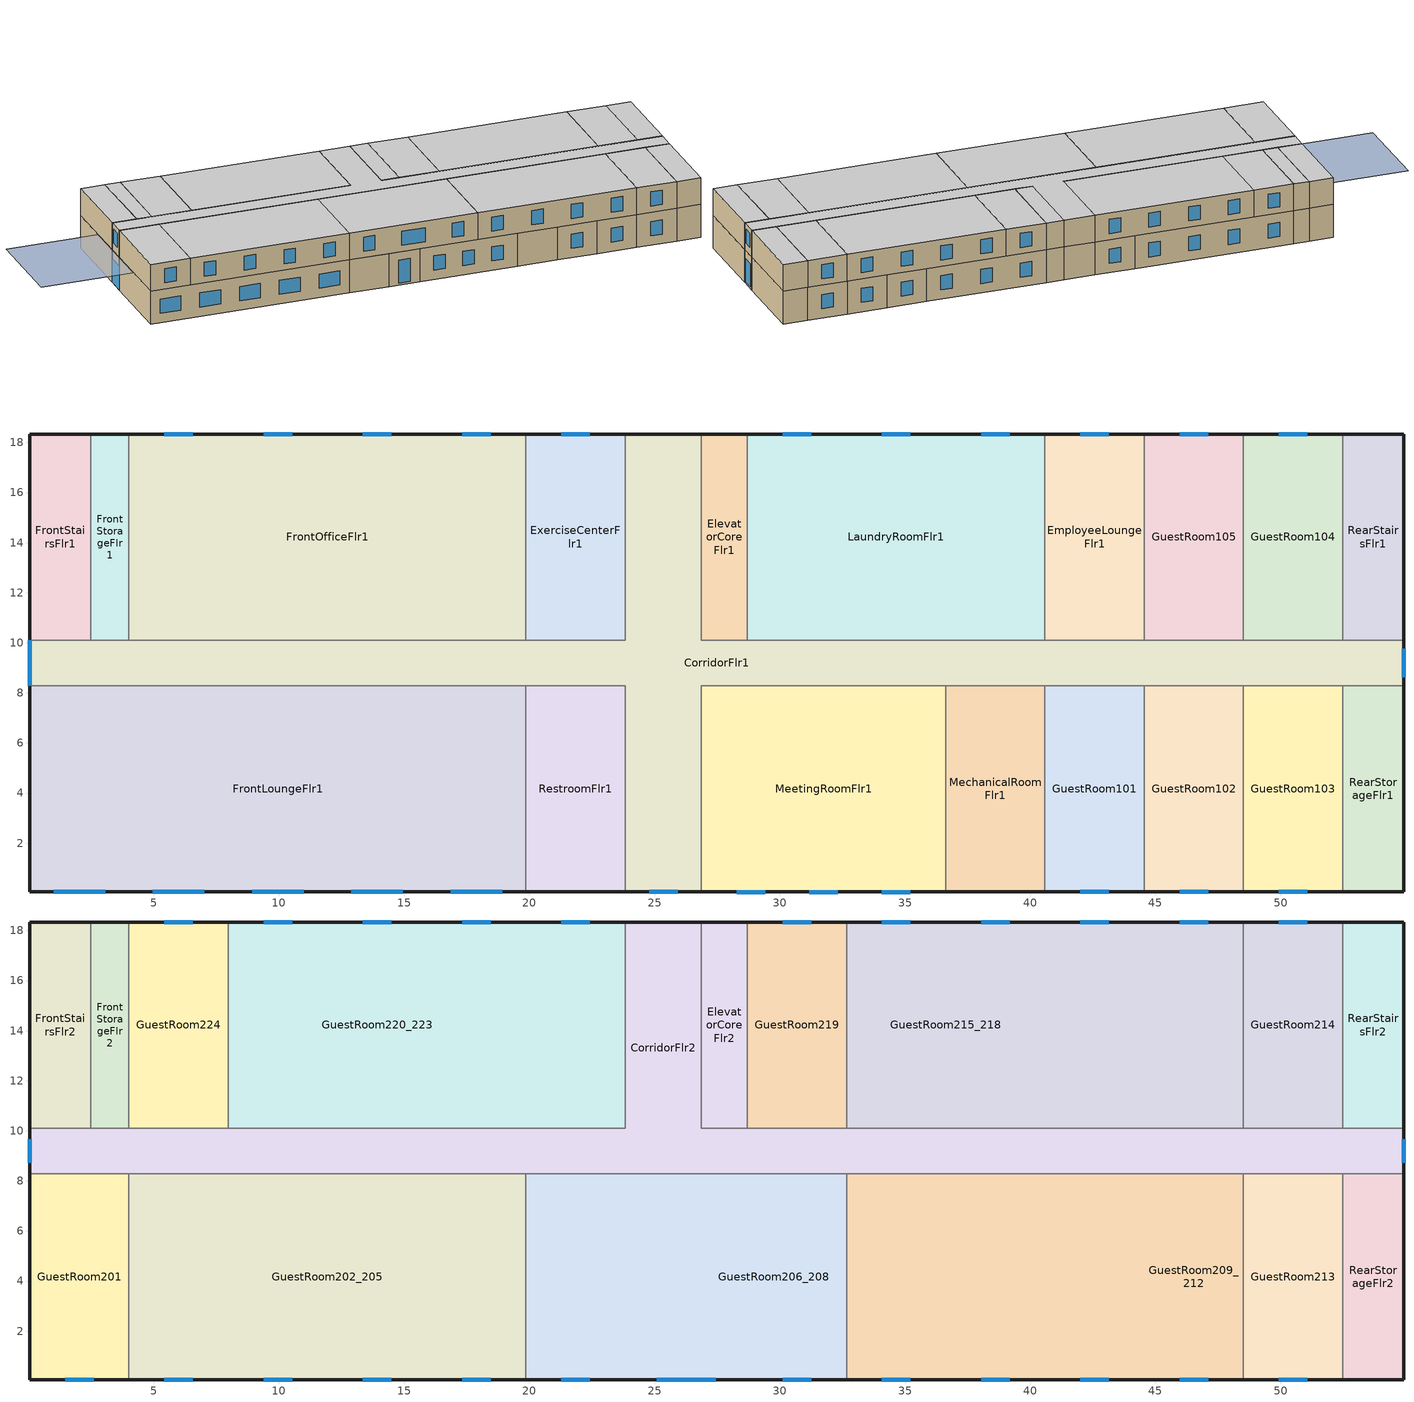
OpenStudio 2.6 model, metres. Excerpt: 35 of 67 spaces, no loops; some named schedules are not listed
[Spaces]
GuestRoom103
 floor ground: 52.47,8.28 52.47,0.05 48.51,0.05 48.51,8.28 z0
 wall outside: 48.51,0.05 52.47,0.05 z0:3.35
 wall to CorridorFlr1: 52.47,8.28 48.51,8.28 z0:3.35
 wall to RearStorageFlr1: 52.47,0.05 52.47,8.28 z0:3.35
 wall to GuestRoom102: 48.51,8.28 48.51,0.05 z0:3.35
 window: 49.92,0.05 51.06,0.05 z0.95:2.4
FrontStorageFlr1
 floor ground: 4.01,18.34 4.01,10.11 2.49,10.11 2.49,18.34 z0
 wall outside: 4.01,18.34 2.49,18.34 z0:3.35
 wall to FrontOfficeFlr1: 4.01,10.11 4.01,18.34 z0:3.35
 wall to CorridorFlr1: 2.49,10.11 4.01,10.11 z0:3.35
 wall to FrontStairsFlr1: 2.49,18.34 2.49,10.11 z0:3.35
CorridorFlr1
 floor ground: 26.87,18.34 26.87,10.11 54.91,10.11 54.91,8.28 26.87,8.28 26.87,0.05 23.82,0.05 23.82,8.28 0.05,8.28 0.05,10.11 23.82,10.11 23.82,18.34 z0
 wall outside: 0.05,10.11 0.05,8.28 / 23.82,0.05 26.87,0.05 / 54.91,8.28 54.91,10.11 / 26.87,18.34 23.82,18.34 z0:3.35
 wall to RearStairsFlr1: 54.91,10.11 52.47,10.11 z0:3.35
 wall to FrontLoungeFlr1: 0.05,8.28 19.86,8.28 z0:3.35
 wall to GuestRoom104: 52.47,10.11 48.51,10.11 z0:3.35
 wall to LaundryRoomFlr1: 40.59,10.11 28.7,10.11 z0:3.35
 wall to MeetingRoomFlr1: 26.87,0.05 26.87,8.28 36.62,8.28 z0:3.35
 wall to ElevatorCoreFlr1: 28.7,10.11 26.87,10.11 26.87,18.34 z0:3.35
 wall to RestroomFlr1: 19.86,8.28 23.82,8.28 23.82,0.05 z0:3.35
 wall to GuestRoom102: 44.55,8.28 48.51,8.28 z0:3.35
 wall to FrontStairsFlr1: 2.49,10.11 0.05,10.11 z0:3.35
 wall to RearStorageFlr1: 52.47,8.28 54.91,8.28 z0:3.35
 wall to MechanicalRoomFlr1: 36.62,8.28 40.59,8.28 z0:3.35
 wall to ExerciseCenterFlr1: 23.82,18.34 23.82,10.11 19.86,10.11 z0:3.35
 wall to EmployeeLoungeFlr1: 44.55,10.11 40.59,10.11 z0:3.35
 wall to GuestRoom101: 40.59,8.28 44.55,8.28 z0:3.35
 wall to GuestRoom105: 48.51,10.11 44.55,10.11 z0:3.35
 wall to FrontOfficeFlr1: 19.86,10.11 4.01,10.11 z0:3.35
 window: 0.05,10.11 0.05,8.28 z0:2.44; 24.78,0.05 25.92,0.05 / 54.91,8.62 54.91,9.76 z0.19:2.55
MechanicalRoomFlr1
 floor ground: 40.59,8.28 40.59,0.05 36.62,0.05 36.62,8.28 z0
 wall outside: 36.62,0.05 40.59,0.05 z0:3.35
 wall to GuestRoom101: 40.59,0.05 40.59,8.28 z0:3.35
 wall to MeetingRoomFlr1: 36.62,8.28 36.62,0.05 z0:3.35
FrontLoungeFlr1
 floor ground: 19.86,8.28 19.86,0.05 0.05,0.05 0.05,8.28 z0
 wall outside: 0.05,8.28 0.05,0.05 19.86,0.05 z0:3.35
 wall to RestroomFlr1: 19.86,0.05 19.86,8.28 z0:3.35
 window: 16.85,0.05 18.91,0.05 / 12.89,0.05 14.94,0.05 / 8.93,0.05 10.98,0.05 / 1,0.05 3.06,0.05 / 4.97,0.05 7.02,0.05 z0.95:2.4
GuestRoom102
 floor ground: 48.51,8.28 48.51,0.05 44.55,0.05 44.55,8.28 z0
 wall outside: 44.55,0.05 48.51,0.05 z0:3.35
 wall to GuestRoom101: 44.55,8.28 44.55,0.05 z0:3.35
 window: 45.96,0.05 47.1,0.05 z0.95:2.4
GuestRoom104
 floor ground: 52.47,18.34 52.47,10.11 48.51,10.11 48.51,18.34 z0
 wall outside: 52.47,18.34 48.51,18.34 z0:3.35
 wall to GuestRoom105: 48.51,18.34 48.51,10.11 z0:3.35
 wall to RearStairsFlr1: 52.47,10.11 52.47,18.34 z0:3.35
 window: 51.06,18.34 49.92,18.34 z0.95:2.4
ExerciseCenterFlr1
 floor ground: 23.82,18.34 23.82,10.11 19.86,10.11 19.86,18.34 z0
 wall outside: 23.82,18.34 19.86,18.34 z0:3.35
 wall to FrontOfficeFlr1: 19.86,18.34 19.86,10.11 z0:3.35
 window: 22.41,18.34 21.27,18.34 z0.95:2.4
FrontStairsFlr1
 floor ground: 2.49,18.34 2.49,10.11 0.05,10.11 0.05,18.34 z0
 wall outside: 2.49,18.34 0.05,18.34 0.05,10.11 z0:3.35
RestroomFlr1
 floor ground: 23.82,8.28 23.82,0.05 19.86,0.05 19.86,8.28 z0
 wall outside: 19.86,0.05 23.82,0.05 z0:3.35
MeetingRoomFlr1
 floor ground: 36.62,8.28 36.62,0.05 26.87,0.05 26.87,8.28 z0
 wall outside: 26.87,0.05 36.62,0.05 z0:3.35
 window: 34.07,0.05 35.21,0.05 / 28.28,0.05 29.42,0.05 / 31.18,0.05 32.32,0.05 z0.95:2.4
LaundryRoomFlr1
 floor ground: 40.59,18.34 40.59,10.11 28.7,10.11 28.7,18.34 z0
 wall outside: 40.59,18.34 28.7,18.34 z0:3.35
 wall to EmployeeLoungeFlr1: 40.59,10.11 40.59,18.34 z0:3.35
 wall to ElevatorCoreFlr1: 28.7,18.34 28.7,10.11 z0:3.35
 window: 39.18,18.34 38.04,18.34 / 31.25,18.34 30.11,18.34 / 35.21,18.34 34.07,18.34 z0.95:2.4
FrontOfficeFlr1
 floor ground: 19.86,18.34 19.86,10.11 4.01,10.11 4.01,18.34 z0
 wall outside: 19.86,18.34 4.01,18.34 z0:3.35
 window: 14.49,18.34 13.35,18.34 / 10.52,18.34 9.39,18.34 / 18.45,18.34 17.31,18.34 / 6.56,18.34 5.42,18.34 z0.95:2.4
ElevatorCoreFlr1
 floor ground: 28.7,18.34 28.7,10.11 26.87,10.11 26.87,18.34 z0
 wall outside: 28.7,18.34 26.87,18.34 z0:3.35
RearStairsFlr1
 floor ground: 54.91,18.34 54.91,10.11 52.47,10.11 52.47,18.34 z0
 wall outside: 54.91,10.11 54.91,18.34 52.47,18.34 z0:3.35
EmployeeLoungeFlr1
 floor ground: 44.55,18.34 44.55,10.11 40.59,10.11 40.59,18.34 z0
 wall outside: 44.55,18.34 40.59,18.34 z0:3.35
 wall to GuestRoom105: 44.55,10.11 44.55,18.34 z0:3.35
 window: 43.14,18.34 42,18.34 z0.95:2.4
RearStorageFlr1
 floor ground: 54.91,8.28 54.91,0.05 52.47,0.05 52.47,8.28 z0
 wall outside: 52.47,0.05 54.91,0.05 54.91,8.28 z0:3.35
GuestRoom101
 floor ground: 44.55,8.28 44.55,0.05 40.59,0.05 40.59,8.28 z0
 wall outside: 40.59,0.05 44.55,0.05 z0:3.35
 window: 42,0.05 43.14,0.05 z0.95:2.4
GuestRoom105
 floor ground: 48.51,18.34 48.51,10.11 44.55,10.11 44.55,18.34 z0
 wall outside: 48.51,18.34 44.55,18.34 z0:3.35
 window: 47.1,18.34 45.96,18.34 z0.95:2.4
CorridorFlr2
 floor to CorridorFlr1: 26.87,18.34 26.87,10.11 54.91,10.11 54.91,8.28 0.05,8.28 0.05,10.11 23.82,10.11 23.82,18.34 z3.35
 wall outside: 0.05,10.11 0.05,8.28 / 54.91,8.28 54.91,10.11 / 26.87,18.34 23.82,18.34 z3.35:6.1
 wall to GuestRoom201: 0.05,8.28 4.01,8.28 z3.35:6.1
 wall to GuestRoom213: 48.51,8.28 52.47,8.28 z3.35:6.1
 wall to GuestRoom219: 32.66,10.11 28.7,10.11 z3.35:6.1
 wall to GuestRoom209_212: 32.66,8.28 48.51,8.28 z3.35:6.1
 wall to FrontStorageFlr2: 4.01,10.11 2.49,10.11 z3.35:6.1
 wall to RearStairsFlr2: 54.91,10.11 52.47,10.11 z3.35:6.1
 wall to ElevatorCoreFlr2: 28.7,10.11 26.87,10.11 26.87,18.34 z3.35:6.1
 wall to GuestRoom215_218: 48.51,10.11 32.66,10.11 z3.35:6.1
 wall to RearStorageFlr2: 52.47,8.28 54.91,8.28 z3.35:6.1
 wall to FrontStairsFlr2: 2.49,10.11 0.05,10.11 z3.35:6.1
 wall to GuestRoom206_208: 19.86,8.28 32.66,8.28 z3.35:6.1
 wall to GuestRoom220_223: 23.82,18.34 23.82,10.11 7.97,10.11 z3.35:6.1
 wall to GuestRoom202_205: 4.01,8.28 19.86,8.28 z3.35:6.1
 wall to GuestRoom224: 7.97,10.11 4.01,10.11 z3.35:6.1
 wall to GuestRoom214: 52.47,10.11 48.51,10.11 z3.35:6.1
 window: 0.05,9.66 0.05,8.73 / 54.91,8.73 54.91,9.66 z4.19:5.61
 ceiling to CorridorFlr3: 54.91,8.28 54.91,10.11 26.87,10.11 26.87,18.34 23.82,18.34 23.82,10.11 0.05,10.11 0.05,8.28 z6.1
GuestRoom201
 floor to FrontLoungeFlr1: 4.01,8.28 4.01,0.05 0.05,0.05 0.05,8.28 z3.35
 wall outside: 0.05,8.28 0.05,0.05 4.01,0.05 z3.35:6.1
 wall to GuestRoom202_205: 4.01,0.05 4.01,8.28 z3.35:6.1
 window: 1.46,0.05 2.6,0.05 z4:5.45
 ceiling to GuestRoom301: 4.01,0.05 4.01,8.28 0.05,8.28 0.05,0.05 z6.1
GuestRoom220_223
 floor to FrontOfficeFlr1: 19.86,18.34 19.86,10.11 7.97,10.11 7.97,18.34 z3.35
 floor to ExerciseCenterFlr1: 23.82,18.34 23.82,10.11 19.86,10.11 19.86,18.34 z3.35
 wall outside: 23.82,18.34 7.97,18.34 z3.35:6.1
 wall to GuestRoom224: 7.97,18.34 7.97,10.11 z3.35:6.1
 window: 22.41,18.34 21.27,18.34 / 18.45,18.34 17.31,18.34 / 14.49,18.34 13.35,18.34 / 10.52,18.34 9.39,18.34 z4:5.45
 ceiling to GuestRoom320_323: 23.82,10.11 23.82,18.34 7.97,18.34 7.97,10.11 z6.1
GuestRoom202_205
 floor to FrontLoungeFlr1: 19.86,8.28 19.86,0.05 4.01,0.05 4.01,8.28 z3.35
 wall outside: 4.01,0.05 19.86,0.05 z3.35:6.1
 wall to GuestRoom206_208: 19.86,0.05 19.86,8.28 z3.35:6.1
 window: 17.31,0.05 18.45,0.05 / 9.39,0.05 10.52,0.05 / 13.35,0.05 14.49,0.05 / 5.42,0.05 6.56,0.05 z4:5.45
 ceiling to GuestRoom302_305: 19.86,0.05 19.86,8.28 4.01,8.28 4.01,0.05 z6.1
GuestRoom219
 floor to LaundryRoomFlr1: 32.66,18.34 32.66,10.11 28.7,10.11 28.7,18.34 z3.35
 wall outside: 32.66,18.34 28.7,18.34 z3.35:6.1
 wall to GuestRoom215_218: 32.66,10.11 32.66,18.34 z3.35:6.1
 wall to ElevatorCoreFlr2: 28.7,18.34 28.7,10.11 z3.35:6.1
 window: 31.25,18.34 30.11,18.34 z4:5.45
 ceiling to GuestRoom319: 32.66,10.11 32.66,18.34 28.7,18.34 28.7,10.11 z6.1
GuestRoom215_218
 floor to EmployeeLoungeFlr1: 44.55,18.34 44.55,10.11 40.59,10.11 40.59,18.34 z3.35
 floor to LaundryRoomFlr1: 40.59,18.34 40.59,10.11 32.66,10.11 32.66,18.34 z3.35
 floor to GuestRoom105: 48.51,18.34 48.51,10.11 44.55,10.11 44.55,18.34 z3.35
 wall outside: 48.51,18.34 32.66,18.34 z3.35:6.1
 wall to GuestRoom214: 48.51,10.11 48.51,18.34 z3.35:6.1
 window: 43.14,18.34 42,18.34 / 39.18,18.34 38.04,18.34 / 47.1,18.34 45.96,18.34 / 35.21,18.34 34.07,18.34 z4:5.45
 ceiling to GuestRoom315_318: 48.51,10.11 48.51,18.34 32.66,18.34 32.66,10.11 z6.1
GuestRoom213
 floor to GuestRoom103: 52.47,8.28 52.47,0.05 48.51,0.05 48.51,8.28 z3.35
 wall outside: 48.51,0.05 52.47,0.05 z3.35:6.1
 wall to GuestRoom209_212: 48.51,8.28 48.51,0.05 z3.35:6.1
 wall to RearStorageFlr2: 52.47,0.05 52.47,8.28 z3.35:6.1
 window: 49.92,0.05 51.06,0.05 z4:5.45
 ceiling to GuestRoom313: 52.47,0.05 52.47,8.28 48.51,8.28 48.51,0.05 z6.1
FrontStorageFlr2
 floor to FrontStorageFlr1: 4.01,18.34 4.01,10.11 2.49,10.11 2.49,18.34 z3.35
 wall outside: 4.01,18.34 2.49,18.34 z3.35:6.1
 wall to FrontStairsFlr2: 2.49,18.34 2.49,10.11 z3.35:6.1
 wall to GuestRoom224: 4.01,10.11 4.01,18.34 z3.35:6.1
 ceiling to FrontStorageFlr3: 4.01,10.11 4.01,18.34 2.49,18.34 2.49,10.11 z6.1
GuestRoom206_208
 floor to RestroomFlr1: 23.82,8.28 23.82,0.05 19.86,0.05 19.86,8.28 z3.35
 floor to CorridorFlr1: 26.87,8.28 26.87,0.05 23.82,0.05 23.82,8.28 z3.35
 floor to MeetingRoomFlr1: 32.66,8.28 32.66,0.05 26.87,0.05 26.87,8.28 z3.35
 wall outside: 19.86,0.05 32.66,0.05 z3.35:6.1
 wall to GuestRoom209_212: 32.66,0.05 32.66,8.28 z3.35:6.1
 window: 25.08,0.05 27.44,0.05 / 21.27,0.05 22.41,0.05 / 30.11,0.05 31.25,0.05 z4:5.45
 ceiling to GuestRoom306_308: 32.66,0.05 32.66,8.28 19.86,8.28 19.86,0.05 z6.1
RearStorageFlr2
 floor to RearStorageFlr1: 54.91,8.28 54.91,0.05 52.47,0.05 52.47,8.28 z3.35
 wall outside: 52.47,0.05 54.91,0.05 54.91,8.28 z3.35:6.1
 ceiling to RearStorageFlr3: 54.91,0.05 54.91,8.28 52.47,8.28 52.47,0.05 z6.1
ElevatorCoreFlr2
 floor to ElevatorCoreFlr1: 28.7,18.34 28.7,10.11 26.87,10.11 26.87,18.34 z3.35
 wall outside: 28.7,18.34 26.87,18.34 z3.35:6.1
 ceiling to ElevatorCoreFlr3: 28.7,10.11 28.7,18.34 26.87,18.34 26.87,10.11 z6.1
GuestRoom224
 floor to FrontOfficeFlr1: 7.97,18.34 7.97,10.11 4.01,10.11 4.01,18.34 z3.35
 wall outside: 7.97,18.34 4.01,18.34 z3.35:6.1
 window: 6.56,18.34 5.42,18.34 z4:5.45
 ceiling to GuestRoom324: 7.97,10.11 7.97,18.34 4.01,18.34 4.01,10.11 z6.1
RearStairsFlr2
 floor to RearStairsFlr1: 54.91,18.34 54.91,10.11 52.47,10.11 52.47,18.34 z3.35
 wall outside: 54.91,10.11 54.91,18.34 52.47,18.34 z3.35:6.1
 wall to GuestRoom214: 52.47,18.34 52.47,10.11 z3.35:6.1
 ceiling to RearStairsFlr3: 54.91,10.11 54.91,18.34 52.47,18.34 52.47,10.11 z6.1
FrontStairsFlr2
 floor to FrontStairsFlr1: 2.49,18.34 2.49,10.11 0.05,10.11 0.05,18.34 z3.35
 wall outside: 2.49,18.34 0.05,18.34 0.05,10.11 z3.35:6.1
 ceiling to FrontStairsFlr3: 2.49,10.11 2.49,18.34 0.05,18.34 0.05,10.11 z6.1
GuestRoom209_212
 floor to GuestRoom102: 48.51,8.28 48.51,0.05 44.55,0.05 44.55,8.28 z3.35
 floor to GuestRoom101: 44.55,8.28 44.55,0.05 40.59,0.05 40.59,8.28 z3.35
 floor to MeetingRoomFlr1: 36.62,8.28 36.62,0.05 32.66,0.05 32.66,8.28 z3.35
 floor to MechanicalRoomFlr1: 40.59,8.28 40.59,0.05 36.62,0.05 36.62,8.28 z3.35
 wall outside: 32.66,0.05 48.51,0.05 z3.35:6.1
 window: 34.07,0.05 35.21,0.05 / 38.04,0.05 39.18,0.05 / 45.96,0.05 47.1,0.05 / 42,0.05 43.14,0.05 z4:5.45
 ceiling to GuestRoom309_312: 48.51,0.05 48.51,8.28 32.66,8.28 32.66,0.05 z6.1
GuestRoom214
 floor to GuestRoom104: 52.47,18.34 52.47,10.11 48.51,10.11 48.51,18.34 z3.35
 wall outside: 52.47,18.34 48.51,18.34 z3.35:6.1
 window: 51.06,18.34 49.92,18.34 z4:5.45
 ceiling to GuestRoom314: 52.47,10.11 52.47,18.34 48.51,18.34 48.51,10.11 z6.1
shading: 0,4.57 0,13.72 -9.14,13.72 -9.14,4.57 z3.35
[Site]
Toronto Pearson Intl AP_ON_CAN: Latitude {deg}=43.677; Longitude {deg}=-79.631; Time Zone {hr}=-5; Elevation {m}=173.4; Terrain=Suburbs
[Building]
Building 1: North Axis {deg}=180; Default Construction Set=BTAP-Mass at hdd = 3890.0; Standards Number of Stories=4; Standards Number of Above Ground Stories=4; Standards Building Type=SmallHotel
[Site:WaterMainsTemperature]
Calculation Method=Correlation; Annual Average Outdoor Air Temperature {C}=9.05833; Maximum Difference In Monthly Average Outdoor Air Temperatures {deltaC}=28.3
[Site:GroundTemperature:BuildingSurface]
19.527, 19.502, 19.536, 19.598, 20.002, 21.64, 22.225, 22.375, 21.449, 20.121, 19.802, 19.633
[SizingPeriod:DesignDay] Barometric Pressure {Pa}=99259; Sky Clearness=0; Rain Indicator=0; Snow Indicator=0; Day of Month=21; Daylight Saving Time Indicator=0; Humidity Indicating Type=Wetbulb; Dry-Bulb Temperature Range Modifier Type=DefaultMultipliers
Name | Maximum Dry-Bulb Temperature {C} | Daily Dry-Bulb Temperature Range {deltaC} | Humidity Indicating Conditions at Maximum Dry-Bulb | Wind Speed {m/s} | Wind Direction {deg} | Month | Day Type | Solar Model Indicator | ASHRAE Taub | ASHRAE Taud
Toronto Pearson Intl AP Ann Clg .4% Condns DB=>MWB | 31.3 | 9.7 | 22.4 | 6 | 270 | 7 | SummerDesignDay | ASHRAETau | 0.425 | 2.27
Toronto Pearson Intl AP Ann Htg 99.6% Condns DB | -18 | 0 | -18 | 5.2 | 0 | 1 | WinterDesignDay | ASHRAEClearSky
[Material:NoMass] Roughness=Smooth; Thermal Absorptance=0.9; Solar Absorptance=0.7
Name | Thermal Resistance {m2-K/W} | Visible Absorptance
Typical Carpet Pad; Typical Carpet Pad 1 | 0.21648 | 0.8
Typical Insulation 1 | 5.20402 | 0.7
Typical Insulation 2 | 3.32618 | 0.7
Typical Insulation 3 | 5.46446 | 0.7
Typical Carpet Pad 2 | 1.25503 | 0.8
Typical Carpet Pad 3; Typical Carpet Pad 4 | 2.57255 | 0.8
Typical Insulation 4 | 0.454528 | 0.7
Typical Insulation 5 | 0.454545 | 0.7
[Material]
Name | Roughness | Thickness {m} | Conductivity {W/m-K} | Density {kg/m3} | Specific Heat {J/kg-K} | Thermal Absorptance | Solar Absorptance | Visible Absorptance
G05 25mm wood | MediumSmooth | 0.0254 | 0.15 | 608 | 1630 | 0.9 | 0.5 | 0.5
100mm Normalweight concrete floor 1 | MediumSmooth | 0.1016 | 2.31 | 2322 | 832
G01 13mm gypsum board 1 | Smooth | 0.0127 | 0.16 | 800 | 1090 | 0.9 | 0.7 | 0.5
4 in. Normalweight Concrete Floor 1 | MediumRough | 0.1016 | 2.31 | 2322 | 832 | 0.9 | 0.7 | 0.7
1IN Stucco 1 | Smooth | 0.0253 | 0.6918 | 1858 | 837 | 0.9 | 0.7 | 0.92
8IN CONCRETE HW RefBldg 1 | Rough | 0.2032 | 1.311 | 2240 | 836.8 | 0.9 | 0.7 | 0.7
1/2IN Gypsum 1 | Smooth | 0.0127 | 0.16 | 784.9 | 830 | 0.9 | 0.4 | 0.4
Metal Roof Surface 1; F08 Metal surface 1 | Smooth | 0.0008 | 45.28 | 7824 | 500 | 0.9 | 0.7 | 0.7
6 in. Normalweight Concrete Floor 1; 6 in. Normalweight Concrete Floor 2; 6 in. Normalweight Concrete Floor 3 | MediumRough | 0.1524 | 2.31 | 2322 | 832 | 0.9 | 0.7 | 0.7
[Construction]
BTAP-Int-Partition; BTAP-Int-Door: G05 25mm wood
BTAP-Int-Floor: 100mm Normalweight concrete floor 1, Typical Carpet Pad
BTAP-Int-Wall: G01 13mm gypsum board 1, G01 13mm gypsum board 1
BTAP-Int-Ceiling: Typical Carpet Pad, 100mm Normalweight concrete floor 1
BTAP-Int-Window: SimpleGlazing
BTAP-Ext-Floor-Mass:U-0.183: Typical Insulation 1, 4 in. Normalweight Concrete Floor 1, Typical Carpet Pad 1
BTAP-Ext-Wall-Mass:U-0.278: 1IN Stucco 1, 8IN CONCRETE HW RefBldg 1, Typical Insulation 2, 1/2IN Gypsum 1
BTAP-Ext-Roof-Metal:U-0.183: Metal Roof Surface 1, Typical Insulation 3
BTAP-Grnd-Floor-Mass:U-0.757: 6 in. Normalweight Concrete Floor 1, Typical Carpet Pad 2
BTAP-Grnd-Wall-Mass:U-0.379: 6 in. Normalweight Concrete Floor 2, Typical Carpet Pad 3
BTAP-Grnd-Roof-Mass:U-0.379: 6 in. Normalweight Concrete Floor 3, Typical Carpet Pad 4
BTAP-Ext-FixedWindow:U=0.220 SHGC=0.600; BTAP-Ext-GlassDoors:U=0.220 SHGC=0.600; BTAP-Ext-Skylights:U=0.220 SHGC=0.600; BTAP-Ext-DaylightDomes:U=0.220 SHGC=0.600; BTAP-Ext-DaylightDiffuser:U=0.220 SHGC=0.600: SimpleGlazing:U=0.220 SHGC=0.600
BTAP-Ext-Door:U-2.2: F08 Metal surface 1, Typical Insulation 4
BTAP-Ext-OverHeadDoor:U-2.2: Typical Insulation 5
[DefaultConstructionSet]
BTAP-Mass at hdd = 3890.0: Default Exterior Surface Constructions=BTAP-Mass at hdd = 3890.0; Default Interior Surface Constructions=Default Surface Constructions 2; Default Ground Contact Surface Constructions=BTAP-Mass at hdd = 3890.0 1; Default Exterior SubSurface Constructions=BTAP-Mass at hdd = 3890.0; Default Interior SubSurface Constructions=Default Sub Surface Constructions 2; Interior Partition Construction=BTAP-Int-Partition
[DefaultSurfaceConstructions]
Name | Floor Construction | Wall Construction | Roof Ceiling Construction
Default Surface Constructions 2 | BTAP-Int-Floor | BTAP-Int-Wall | BTAP-Int-Ceiling
BTAP-Mass at hdd = 3890.0 | BTAP-Ext-Floor-Mass:U-0.183 | BTAP-Ext-Wall-Mass:U-0.278 | BTAP-Ext-Roof-Metal:U-0.183
BTAP-Mass at hdd = 3890.0 1 | BTAP-Grnd-Floor-Mass:U-0.757 | BTAP-Grnd-Wall-Mass:U-0.379 | BTAP-Grnd-Roof-Mass:U-0.379
[DefaultSubSurfaceConstructions]
Name | Fixed Window Construction | Operable Window Construction | Door Construction | Glass Door Construction | Overhead Door Construction | Skylight Construction | Tubular Daylight Dome Construction | Tubular Daylight Diffuser Construction
Default Sub Surface Constructions 2 | BTAP-Int-Window | BTAP-Int-Window | BTAP-Int-Door
BTAP-Mass at hdd = 3890.0 | BTAP-Ext-FixedWindow:U=0.220 SHGC=0.600 | BTAP-Ext-FixedWindow:U=0.220 SHGC=0.600 | BTAP-Ext-Door:U-2.2 | BTAP-Ext-GlassDoors:U=0.220 SHGC=0.600 | BTAP-Ext-OverHeadDoor:U-2.2 | BTAP-Ext-Skylights:U=0.220 SHGC=0.600 | BTAP-Ext-DaylightDomes:U=0.220 SHGC=0.600 | BTAP-Ext-DaylightDiffuser:U=0.220 SHGC=0.600
[WindowMaterial:SimpleGlazingSystem] U-Factor {W/m2-K}=2.2; Solar Heat Gain Coefficient=0.6; Visible Transmittance=0.21
SimpleGlazing; SimpleGlazing:U=0.220 SHGC=0.600
[Space]
Name | Space Type | Building Story | Thermal Zone
GuestRoom103 | Space Function Hway lodging - rooms | BuildingStory1 | DU_BT=Space Function_ST=Hway lodging - rooms_FL=BuildingStory1_SCHF 2
GuestRoom209_212 | Space Function Hway lodging - rooms | BuildingStory2 | DU_BT=Space Function_ST=Hway lodging - rooms_FL=BuildingStory2_SCHF 3
CorridorFlr2 | Space Function Corr. >= 2.4m wide-sch-F | BuildingStory2 | WILD_ST=Corr. >= 2.4m wide-sch-F_FL=BuildingStory2_SCH=F
FrontStairsFlr2 | Space Function Stairway-sch-F | BuildingStory2 | WILD_ST=Stairway-sch-F_FL=BuildingStory2_SCH=F
FrontStorageFlr1 | Space Function Storage area - occsens | BuildingStory1 | ALL_ST=Storage area - occsens_FL=BuildingStory1_SCH=E 2
GuestRoom105 | Space Function Hway lodging - rooms | BuildingStory1 | DU_BT=Space Function_ST=Hway lodging - rooms_FL=BuildingStory1_SCHF 1
CorridorFlr1 | Space Function Corr. >= 2.4m wide-sch-F | BuildingStory1 | WILD_ST=Corr. >= 2.4m wide-sch-F_FL=BuildingStory1_SCH=F
GuestRoom224 | Space Function Hway lodging - rooms | BuildingStory2 | DU_BT=Space Function_ST=Hway lodging - rooms_FL=BuildingStory2_SCHF 1
MechanicalRoomFlr1 | Space Function Electrical/Mechanical-sch-F | BuildingStory1 | WILD_ST=Electrical/Mechanical-sch-F_FL=BuildingStory1_SCH=F 1
GuestRoom215_218 | Space Function Hway lodging - rooms | BuildingStory2 | DU_BT=Space Function_ST=Hway lodging - rooms_FL=BuildingStory2_SCHF 4
GuestRoom201 | Space Function Hway lodging - rooms | BuildingStory2 | DU_BT=Space Function_ST=Hway lodging - rooms_FL=BuildingStory2_SCHF 2
ElevatorCoreFlr1 | Space Function Lobby - elevator | BuildingStory1 | ALL_ST=Lobby - elevator_FL=BuildingStory1_SCH=C
GuestRoom220_223 | Space Function Hway lodging - rooms | BuildingStory2 | DU_BT=Space Function_ST=Hway lodging - rooms_FL=BuildingStory2_SCHF 5
FrontLoungeFlr1 | Space Function Hotel/Motel - lobby | BuildingStory1 | ALL_ST=Hotel/Motel - lobby_FL=BuildingStory1_SCH=H
GuestRoom101 | Space Function Hway lodging - rooms | BuildingStory1 | DU_BT=Space Function_ST=Hway lodging - rooms_FL=BuildingStory1_SCHF 3
GuestRoom102 | Space Function Hway lodging - rooms | BuildingStory1 | DU_BT=Space Function_ST=Hway lodging - rooms_FL=BuildingStory1_SCHF
GuestRoom202_205 | Space Function Hway lodging - rooms | BuildingStory2 | DU_BT=Space Function_ST=Hway lodging - rooms_FL=BuildingStory2_SCHF 6
GuestRoom104 | Space Function Hway lodging - rooms | BuildingStory1 | DU_BT=Space Function_ST=Hway lodging - rooms_FL=BuildingStory1_SCHF 4
ExerciseCenterFlr1 | Space Function Gym - fitness | BuildingStory1 | ALL_ST=Gym - fitness_FL=BuildingStory1_SCH=B
FrontStairsFlr1 | Space Function Stairway-sch-F | BuildingStory1 | WILD_ST=Stairway-sch-F_FL=BuildingStory1_SCH=F 1
RestroomFlr1 | Space Function Washroom-sch-F | BuildingStory1 | WET_ST=Washroom-sch-F_FL=BuildingStory1_SCHF
GuestRoom219 | Space Function Hway lodging - rooms | BuildingStory2 | DU_BT=Space Function_ST=Hway lodging - rooms_FL=BuildingStory2_SCHF 8
GuestRoom213 | Space Function Hway lodging - rooms | BuildingStory2 | DU_BT=Space Function_ST=Hway lodging - rooms_FL=BuildingStory2_SCHF 9
MeetingRoomFlr1 | Space Function Electrical/Mechanical-sch-F | BuildingStory1 | WILD_ST=Electrical/Mechanical-sch-F_FL=BuildingStory1_SCH=F
RearStorageFlr2 | Space Function Storage area - occsens | BuildingStory2 | ALL_ST=Storage area - occsens_FL=BuildingStory2_SCH=E
FrontStorageFlr2 | Space Function Storage area - occsens | BuildingStory2 | ALL_ST=Storage area - occsens_FL=BuildingStory2_SCH=E 1
RearStairsFlr1 | Space Function Stairway-sch-F | BuildingStory1 | WILD_ST=Stairway-sch-F_FL=BuildingStory1_SCH=F
GuestRoom206_208 | Space Function Hway lodging - rooms | BuildingStory2 | DU_BT=Space Function_ST=Hway lodging - rooms_FL=BuildingStory2_SCHF
ElevatorCoreFlr2 | Space Function Lobby - elevator | BuildingStory2 | ALL_ST=Lobby - elevator_FL=BuildingStory2_SCH=C
RearStorageFlr1 | Space Function Storage area - occsens | BuildingStory1 | ALL_ST=Storage area - occsens_FL=BuildingStory1_SCH=E 1
LaundryRoomFlr1 | Space Function Storage area - occsens | BuildingStory1 | ALL_ST=Storage area - occsens_FL=BuildingStory1_SCH=E
FrontOfficeFlr1 | Space Function Office - enclosed | BuildingStory1 | ALL_ST=Office - enclosed_FL=BuildingStory1_SCH=A
EmployeeLoungeFlr1 | Space Function Lounge/recreation | BuildingStory1 | ALL_ST=Lounge/recreation_FL=BuildingStory1_SCH=B
RearStairsFlr2 | Space Function Stairway-sch-F | BuildingStory2 | WILD_ST=Stairway-sch-F_FL=BuildingStory2_SCH=F 1
GuestRoom214 | Space Function Hway lodging - rooms | BuildingStory2 | DU_BT=Space Function_ST=Hway lodging - rooms_FL=BuildingStory2_SCHF 7
[BuildingStory]
BuildingStory1; BuildingStory2
[SpaceType] Standards Building Type=Space Function
Name | Default Schedule Set | Design Specification Outdoor Air Object | Standards Space Type
Space Function Corr. >= 2.4m wide-sch-F | Space Function Corr. >= 2.4m wide-sch-F Schedule Set | Space Function Corr. >= 2.4m wide-sch-F Ventilation | Corr. >= 2.4m wide-sch-F
Space Function Lobby - elevator | Space Function Lobby - elevator Schedule Set | Space Function Lobby - elevator Ventilation | Lobby - elevator
Space Function Lounge/recreation | Space Function Lounge/recreation Schedule Set | Space Function Lounge/recreation Ventilation | Lounge/recreation
Space Function Gym - fitness | Space Function Gym - fitness Schedule Set | Space Function Gym - fitness Ventilation | Gym - fitness
Space Function Hotel/Motel - lobby | Space Function Hotel/Motel - lobby Schedule Set | Space Function Hotel/Motel - lobby Ventilation | Hotel/Motel - lobby
Space Function Office - enclosed | Space Function Office - enclosed Schedule Set | Space Function Office - enclosed Ventilation | Office - enclosed
Space Function Stairway-sch-F | Space Function Stairway-sch-F Schedule Set | Space Function Stairway-sch-F Ventilation | Stairway-sch-F
Space Function Storage area - occsens | Space Function Storage area - occsens Schedule Set | Space Function Storage area - occsens Ventilation | Storage area - occsens
Space Function Hway lodging - rooms | Space Function Hway lodging - rooms Schedule Set | Space Function Hway lodging - rooms Ventilation | Hway lodging - rooms
Space Function Electrical/Mechanical-sch-F | Space Function Electrical/Mechanical-sch-F Schedule Set | Space Function Electrical/Mechanical-sch-F Ventilation | Electrical/Mechanical-sch-F
Space Function Washroom-sch-F | Space Function Washroom-sch-F Schedule Set | Space Function Washroom-sch-F Ventilation | Washroom-sch-F
[People:Definition] Number of People Calculation Method=People/Area; Fraction Radiant=0.3
Name | People per Space Floor Area {person/m2}
Space Function Corr. >= 2.4m wide-sch-F People Definition; Space Function Storage area - occsens People Definition | 0.0100104
Space Function Electrical/Mechanical-sch-F People Definition; Space Function Stairway-sch-F People Definition | 0.0049514
Space Function Gym - fitness People Definition | 0.199993
Space Function Hotel/Motel - lobby People Definition; Space Function Lobby - elevator People Definition; Space Function Lounge/recreation People Definition | 0.0999967
Space Function Hway lodging - rooms People Definition | 0.0400417
Space Function Office - enclosed People Definition | 0.0500522
Space Function Washroom-sch-F People Definition | 0.0333681
[People] Work Efficiency Schedule=Work Efficiency Schedule; Clothing Insulation Schedule=Clothing Schedule; Air Velocity Schedule=Air Velocity Schedule; Multiplier=1
Name | People Definition | Space or SpaceType
Space Function Corr. >= 2.4m wide-sch-F People | Space Function Corr. >= 2.4m wide-sch-F People Definition | Space Function Corr. >= 2.4m wide-sch-F
Space Function Electrical/Mechanical-sch-F People | Space Function Electrical/Mechanical-sch-F People Definition | Space Function Electrical/Mechanical-sch-F
Space Function Gym - fitness People | Space Function Gym - fitness People Definition | Space Function Gym - fitness
Space Function Hotel/Motel - lobby People | Space Function Hotel/Motel - lobby People Definition | Space Function Hotel/Motel - lobby
Space Function Hway lodging - rooms People | Space Function Hway lodging - rooms People Definition | Space Function Hway lodging - rooms
Space Function Lobby - elevator People | Space Function Lobby - elevator People Definition | Space Function Lobby - elevator
Space Function Lounge/recreation People | Space Function Lounge/recreation People Definition | Space Function Lounge/recreation
Space Function Office - enclosed People | Space Function Office - enclosed People Definition | Space Function Office - enclosed
Space Function Stairway-sch-F People | Space Function Stairway-sch-F People Definition | Space Function Stairway-sch-F
Space Function Storage area - occsens People | Space Function Storage area - occsens People Definition | Space Function Storage area - occsens
Space Function Washroom-sch-F People | Space Function Washroom-sch-F People Definition | Space Function Washroom-sch-F
[Lights:Definition] Design Level Calculation Method=Watts/Area; Fraction Radiant=0.5; Fraction Visible=0.2
Name | Watts per Space Floor Area {W/m2}
Space Function Corr. >= 2.4m wide-sch-F Lights Definition | 7.09994
Space Function Electrical/Mechanical-sch-F Lights Definition | 13.2999
Space Function Gym - fitness Lights Definition | 9.79992
Space Function Hotel/Motel - lobby Lights Definition | 11.3999
Space Function Hway lodging - rooms Lights Definition | 8.09993
Space Function Lobby - elevator Lights Definition | 6.89994
Space Function Lounge/recreation Lights Definition | 8.45993
Space Function Office - enclosed Lights Definition | 11.8999
Space Function Stairway-sch-F Lights Definition | 7.39994
Space Function Storage area - occsens Lights Definition | 6.11995
Space Function Washroom-sch-F Lights Definition | 9.44992
[Lights] Fraction Replaceable=1
Name | Lights Definition | Space or SpaceType
Space Function Corr. >= 2.4m wide-sch-F Lights | Space Function Corr. >= 2.4m wide-sch-F Lights Definition | Space Function Corr. >= 2.4m wide-sch-F
Space Function Electrical/Mechanical-sch-F Lights | Space Function Electrical/Mechanical-sch-F Lights Definition | Space Function Electrical/Mechanical-sch-F
Space Function Gym - fitness Lights | Space Function Gym - fitness Lights Definition | Space Function Gym - fitness
Space Function Hotel/Motel - lobby Lights | Space Function Hotel/Motel - lobby Lights Definition | Space Function Hotel/Motel - lobby
Space Function Hway lodging - rooms Lights | Space Function Hway lodging - rooms Lights Definition | Space Function Hway lodging - rooms
Space Function Lobby - elevator Lights | Space Function Lobby - elevator Lights Definition | Space Function Lobby - elevator
Space Function Lounge/recreation Lights | Space Function Lounge/recreation Lights Definition | Space Function Lounge/recreation
Space Function Office - enclosed Lights | Space Function Office - enclosed Lights Definition | Space Function Office - enclosed
Space Function Stairway-sch-F Lights | Space Function Stairway-sch-F Lights Definition | Space Function Stairway-sch-F
Space Function Storage area - occsens Lights | Space Function Storage area - occsens Lights Definition | Space Function Storage area - occsens
Space Function Washroom-sch-F Lights | Space Function Washroom-sch-F Lights Definition | Space Function Washroom-sch-F
[DesignSpecification:OutdoorAir] Outdoor Air Method=Sum
Name | Outdoor Air Flow per Floor Area {m3/s-m2}
Space Function Corr. >= 2.4m wide-sch-F Ventilation; Space Function Electrical/Mechanical-sch-F Ventilation; Space Function Stairway-sch-F Ventilation; Space Function Washroom-sch-F Ventilation | 0.0003048
Space Function Gym - fitness Ventilation | 0.0043688
Space Function Hotel/Motel - lobby Ventilation | 0.0014478
Space Function Hway lodging - rooms Ventilation | 0.0005588
Space Function Lobby - elevator Ventilation | 0.0041148
Space Function Lounge/recreation Ventilation | 0.0009398
Space Function Office - enclosed Ventilation | 0.0004318
Space Function Storage area - occsens Ventilation | 0.0003556
[DefaultScheduleSet] People Activity Level Schedule=NECB-Activity; Infiltration Schedule=Always On
Name | Number of People Schedule | Lighting Schedule | Electric Equipment Schedule
Space Function Corr. >= 2.4m wide-sch-F Schedule Set; Space Function Electrical/Mechanical-sch-F Schedule Set; Space Function Hway lodging - rooms Schedule Set; Space Function Stairway-sch-F Schedule Set; Space Function Washroom-sch-F Schedule Set | NECB-F-Occupancy | NECB-F-Lighting | NECB-F-Electric-Equipment
Space Function Gym - fitness Schedule Set; Space Function Lounge/recreation Schedule Set | NECB-B-Occupancy | NECB-B-Lighting | NECB-B-Electric-Equipment
Space Function Hotel/Motel - lobby Schedule Set | NECB-H-Occupancy | NECB-H-Lighting | NECB-H-Electric-Equipment
Space Function Lobby - elevator Schedule Set | NECB-C-Occupancy | NECB-C-Lighting | NECB-C-Electric-Equipment
Space Function Office - enclosed Schedule Set | NECB-A-Occupancy | NECB-A-Lighting | NECB-A-Electric-Equipment
Space Function Storage area - occsens Schedule Set | NECB-E-Occupancy | NECB-E-Lighting | NECB-E-Electric-Equipment
[ThermostatSetpoint:DualSetpoint]
Name | Heating Setpoint Temperature Schedule | Cooling Setpoint Temperature Schedule
Space Function Hway lodging - rooms Thermostat 38; Space Function Hway lodging - rooms Thermostat 40; Space Function Hway lodging - rooms Thermostat 42; Space Function Hway lodging - rooms Thermostat 45; Space Function Hway lodging - rooms Thermostat 47; Space Function Hway lodging - rooms Thermostat 55; Space Function Hway lodging - rooms Thermostat 56; Space Function Hway lodging - rooms Thermostat 58; Space Function Hway lodging - rooms Thermostat 59; Space Function Hway lodging - rooms Thermostat 62; Space Function Hway lodging - rooms Thermostat 63; Space Function Hway lodging - rooms Thermostat 64; Space Function Hway lodging - rooms Thermostat 65; Space Function Hway lodging - rooms Thermostat 68; Space Function Hway lodging - rooms Thermostat 69; Space Function Washroom-sch-F Thermostat 2; Space Function Stairway-sch-F Thermostat 11; Space Function Electrical/Mechanical-sch-F Thermostat 3; Space Function Stairway-sch-F Thermostat 12; Space Function Corr. >= 2.4m wide-sch-F Thermostat 6; Space Function Stairway-sch-F Thermostat 13; Space Function Electrical/Mechanical-sch-F Thermostat 4; Space Function Corr. >= 2.4m wide-sch-F Thermostat 7; Space Function Stairway-sch-F Thermostat 16 | NECB-F-Thermostat Setpoint-Heating | NECB-F-Thermostat Setpoint-Cooling
Space Function Lounge/recreation Thermostat 2; Space Function Gym - fitness Thermostat 2 | NECB-B-Thermostat Setpoint-Heating | NECB-B-Thermostat Setpoint-Cooling
Space Function Office - enclosed Thermostat 2 | NECB-A-Thermostat Setpoint-Heating | NECB-A-Thermostat Setpoint-Cooling
Space Function Storage area - occsens Thermostat 10; Space Function Storage area - occsens Thermostat 12; Space Function Storage area - occsens Thermostat 13; Space Function Storage area - occsens Thermostat 15; Space Function Storage area - occsens Thermostat 18 | NECB-E-Thermostat Setpoint-Heating | NECB-E-Thermostat Setpoint-Cooling
Space Function Lobby - elevator Thermostat 5; Space Function Lobby - elevator Thermostat 7 | NECB-C-Thermostat Setpoint-Heating | NECB-C-Thermostat Setpoint-Cooling
Space Function Hotel/Motel - lobby Thermostat 2 | NECB-H-Thermostat Setpoint-Heating | NECB-H-Thermostat Setpoint-Cooling
[ElectricEquipment:Definition] Design Level Calculation Method=Watts/Area; Fraction Radiant=0.5
Name | Watts per Space Floor Area {W/m2}
Space Function Electrical/Mechanical-sch-F Elec Equip Definition; Space Function Gym - fitness Elec Equip Definition; Space Function Lobby - elevator Elec Equip Definition; Space Function Lounge/recreation Elec Equip Definition; Space Function Storage area - occsens Elec Equip Definition; Space Function Washroom-sch-F Elec Equip Definition | 0.999992
Space Function Hotel/Motel - lobby Elec Equip Definition; Space Function Hway lodging - rooms Elec Equip Definition | 2.49998
Space Function Office - enclosed Elec Equip Definition | 7.49994
[ElectricEquipment]
Name | Electric Equipment Definition | Space or SpaceType
Space Function Electrical/Mechanical-sch-F Elec Equip | Space Function Electrical/Mechanical-sch-F Elec Equip Definition | Space Function Electrical/Mechanical-sch-F
Space Function Gym - fitness Elec Equip | Space Function Gym - fitness Elec Equip Definition | Space Function Gym - fitness
Space Function Hotel/Motel - lobby Elec Equip | Space Function Hotel/Motel - lobby Elec Equip Definition | Space Function Hotel/Motel - lobby
Space Function Hway lodging - rooms Elec Equip | Space Function Hway lodging - rooms Elec Equip Definition | Space Function Hway lodging - rooms
Space Function Lobby - elevator Elec Equip | Space Function Lobby - elevator Elec Equip Definition | Space Function Lobby - elevator
Space Function Lounge/recreation Elec Equip | Space Function Lounge/recreation Elec Equip Definition | Space Function Lounge/recreation
Space Function Office - enclosed Elec Equip | Space Function Office - enclosed Elec Equip Definition | Space Function Office - enclosed
Space Function Storage area - occsens Elec Equip | Space Function Storage area - occsens Elec Equip Definition | Space Function Storage area - occsens
Space Function Washroom-sch-F Elec Equip | Space Function Washroom-sch-F Elec Equip Definition | Space Function Washroom-sch-F
[SpaceInfiltration:DesignFlowRate] Schedule=Always On Discrete; Design Flow Rate Calculation Method=Flow/ExteriorArea; Flow per Exterior Surface Area {m3/s-m2}=0.00025; Constant Term Coefficient=0; Temperature Term Coefficient=0; Velocity Term Coefficient=0.224; Velocity Squared Term Coefficient=0
Name | Space or SpaceType
CorridorFlr1 Infiltration | CorridorFlr1
CorridorFlr2 Infiltration | CorridorFlr2
ElevatorCoreFlr1 Infiltration | ElevatorCoreFlr1
ElevatorCoreFlr2 Infiltration | ElevatorCoreFlr2
EmployeeLoungeFlr1 Infiltration | EmployeeLoungeFlr1
ExerciseCenterFlr1 Infiltration | ExerciseCenterFlr1
FrontLoungeFlr1 Infiltration | FrontLoungeFlr1
FrontOfficeFlr1 Infiltration | FrontOfficeFlr1
FrontStairsFlr1 Infiltration | FrontStairsFlr1
FrontStairsFlr2 Infiltration | FrontStairsFlr2
FrontStorageFlr1 Infiltration | FrontStorageFlr1
FrontStorageFlr2 Infiltration | FrontStorageFlr2
GuestRoom101 Infiltration | GuestRoom101
GuestRoom102 Infiltration | GuestRoom102
GuestRoom103 Infiltration | GuestRoom103
GuestRoom104 Infiltration | GuestRoom104
GuestRoom105 Infiltration | GuestRoom105
GuestRoom201 Infiltration | GuestRoom201
GuestRoom202_205 Infiltration | GuestRoom202_205
GuestRoom206_208 Infiltration | GuestRoom206_208
GuestRoom209_212 Infiltration | GuestRoom209_212
GuestRoom213 Infiltration | GuestRoom213
GuestRoom214 Infiltration | GuestRoom214
GuestRoom215_218 Infiltration | GuestRoom215_218
GuestRoom219 Infiltration | GuestRoom219
GuestRoom220_223 Infiltration | GuestRoom220_223
GuestRoom224 Infiltration | GuestRoom224
LaundryRoomFlr1 Infiltration | LaundryRoomFlr1
MechanicalRoomFlr1 Infiltration | MechanicalRoomFlr1
MeetingRoomFlr1 Infiltration | MeetingRoomFlr1
RearStairsFlr1 Infiltration | RearStairsFlr1
RearStairsFlr2 Infiltration | RearStairsFlr2
RearStorageFlr1 Infiltration | RearStorageFlr1
RearStorageFlr2 Infiltration | RearStorageFlr2
RestroomFlr1 Infiltration | RestroomFlr1
[ThermalZone] Use Ideal Air Loads=No
Name | Thermostat
DU_BT=Space Function_ST=Hway lodging - rooms_FL=BuildingStory2_SCHF | Space Function Hway lodging - rooms Thermostat 38
DU_BT=Space Function_ST=Hway lodging - rooms_FL=BuildingStory1_SCHF | Space Function Hway lodging - rooms Thermostat 40
DU_BT=Space Function_ST=Hway lodging - rooms_FL=BuildingStory2_SCHF 1 | Space Function Hway lodging - rooms Thermostat 42
DU_BT=Space Function_ST=Hway lodging - rooms_FL=BuildingStory2_SCHF 2 | Space Function Hway lodging - rooms Thermostat 45
DU_BT=Space Function_ST=Hway lodging - rooms_FL=BuildingStory1_SCHF 1 | Space Function Hway lodging - rooms Thermostat 47
DU_BT=Space Function_ST=Hway lodging - rooms_FL=BuildingStory1_SCHF 2 | Space Function Hway lodging - rooms Thermostat 55
DU_BT=Space Function_ST=Hway lodging - rooms_FL=BuildingStory2_SCHF 3 | Space Function Hway lodging - rooms Thermostat 56
DU_BT=Space Function_ST=Hway lodging - rooms_FL=BuildingStory2_SCHF 4 | Space Function Hway lodging - rooms Thermostat 58
DU_BT=Space Function_ST=Hway lodging - rooms_FL=BuildingStory2_SCHF 5 | Space Function Hway lodging - rooms Thermostat 59
DU_BT=Space Function_ST=Hway lodging - rooms_FL=BuildingStory1_SCHF 3 | Space Function Hway lodging - rooms Thermostat 62
DU_BT=Space Function_ST=Hway lodging - rooms_FL=BuildingStory2_SCHF 6 | Space Function Hway lodging - rooms Thermostat 63
DU_BT=Space Function_ST=Hway lodging - rooms_FL=BuildingStory1_SCHF 4 | Space Function Hway lodging - rooms Thermostat 64
DU_BT=Space Function_ST=Hway lodging - rooms_FL=BuildingStory2_SCHF 7 | Space Function Hway lodging - rooms Thermostat 65
DU_BT=Space Function_ST=Hway lodging - rooms_FL=BuildingStory2_SCHF 8 | Space Function Hway lodging - rooms Thermostat 68
DU_BT=Space Function_ST=Hway lodging - rooms_FL=BuildingStory2_SCHF 9 | Space Function Hway lodging - rooms Thermostat 69
WET_ST=Washroom-sch-F_FL=BuildingStory1_SCHF | Space Function Washroom-sch-F Thermostat 2
ALL_ST=Lounge/recreation_FL=BuildingStory1_SCH=B | Space Function Lounge/recreation Thermostat 2
ALL_ST=Office - enclosed_FL=BuildingStory1_SCH=A | Space Function Office - enclosed Thermostat 2
ALL_ST=Storage area - occsens_FL=BuildingStory1_SCH=E | Space Function Storage area - occsens Thermostat 10
ALL_ST=Lobby - elevator_FL=BuildingStory2_SCH=C | Space Function Lobby - elevator Thermostat 5
ALL_ST=Storage area - occsens_FL=BuildingStory1_SCH=E 1 | Space Function Storage area - occsens Thermostat 12
ALL_ST=Storage area - occsens_FL=BuildingStory1_SCH=E 2 | Space Function Storage area - occsens Thermostat 13
ALL_ST=Lobby - elevator_FL=BuildingStory1_SCH=C | Space Function Lobby - elevator Thermostat 7
ALL_ST=Hotel/Motel - lobby_FL=BuildingStory1_SCH=H | Space Function Hotel/Motel - lobby Thermostat 2
ALL_ST=Storage area - occsens_FL=BuildingStory2_SCH=E | Space Function Storage area - occsens Thermostat 15
ALL_ST=Storage area - occsens_FL=BuildingStory2_SCH=E 1 | Space Function Storage area - occsens Thermostat 18
ALL_ST=Gym - fitness_FL=BuildingStory1_SCH=B | Space Function Gym - fitness Thermostat 2
WILD_ST=Stairway-sch-F_FL=BuildingStory1_SCH=F | Space Function Stairway-sch-F Thermostat 11
WILD_ST=Electrical/Mechanical-sch-F_FL=BuildingStory1_SCH=F | Space Function Electrical/Mechanical-sch-F Thermostat 3
WILD_ST=Stairway-sch-F_FL=BuildingStory2_SCH=F | Space Function Stairway-sch-F Thermostat 12
WILD_ST=Corr. >= 2.4m wide-sch-F_FL=BuildingStory1_SCH=F | Space Function Corr. >= 2.4m wide-sch-F Thermostat 6
WILD_ST=Stairway-sch-F_FL=BuildingStory2_SCH=F 1 | Space Function Stairway-sch-F Thermostat 13
WILD_ST=Electrical/Mechanical-sch-F_FL=BuildingStory1_SCH=F 1 | Space Function Electrical/Mechanical-sch-F Thermostat 4
WILD_ST=Corr. >= 2.4m wide-sch-F_FL=BuildingStory2_SCH=F | Space Function Corr. >= 2.4m wide-sch-F Thermostat 7
WILD_ST=Stairway-sch-F_FL=BuildingStory1_SCH=F 1 | Space Function Stairway-sch-F Thermostat 16
[Schedule:Ruleset]
Clothing Schedule: Default Day Schedule=Clothing Schedule Default Winter Clothes
Air Velocity Schedule: Default Day Schedule=Air Velocity Schedule Default
Work Efficiency Schedule: Default Day Schedule=Work Efficiency Schedule Default
NECB-F-Occupancy: Default Day Schedule=NECB-F-Occupancy Default
NECB-Activity: Default Day Schedule=NECB-Activity Default; Summer Design Day Schedule=NECB-Activity Summer Design Day; Winter Design Day Schedule=NECB-Activity Winter Design Day
NECB-F-Lighting: Default Day Schedule=NECB-F-Lighting Default
NECB-F-Electric-Equipment: Default Day Schedule=NECB-F-Electric-Equipment Default
Always On: Default Day Schedule=Always On Default
NECB-F-Thermostat Setpoint-Heating: Default Day Schedule=NECB-F-Thermostat Setpoint-Heating Default
NECB-F-Thermostat Setpoint-Cooling: Default Day Schedule=NECB-F-Thermostat Setpoint-Cooling Default
NECB-B-Occupancy: Default Day Schedule=NECB-B-Occupancy Default
NECB-B-Lighting: Default Day Schedule=NECB-B-Lighting Default
NECB-B-Electric-Equipment: Default Day Schedule=NECB-B-Electric-Equipment Default
NECB-B-Thermostat Setpoint-Heating: Default Day Schedule=NECB-B-Thermostat Setpoint-Heating Default
NECB-B-Thermostat Setpoint-Cooling: Default Day Schedule=NECB-B-Thermostat Setpoint-Cooling Default
NECB-H-Occupancy: Default Day Schedule=NECB-H-Occupancy Default
NECB-H-Lighting: Default Day Schedule=NECB-H-Lighting Default
NECB-H-Electric-Equipment: Default Day Schedule=NECB-H-Electric-Equipment Default
NECB-H-Thermostat Setpoint-Heating: Default Day Schedule=NECB-H-Thermostat Setpoint-Heating Default
NECB-H-Thermostat Setpoint-Cooling: Default Day Schedule=NECB-H-Thermostat Setpoint-Cooling Default
NECB-C-Occupancy: Default Day Schedule=NECB-C-Occupancy Default
NECB-C-Lighting: Default Day Schedule=NECB-C-Lighting Default
NECB-C-Electric-Equipment: Default Day Schedule=NECB-C-Electric-Equipment Default
NECB-C-Thermostat Setpoint-Heating: Default Day Schedule=NECB-C-Thermostat Setpoint-Heating Default
NECB-C-Thermostat Setpoint-Cooling: Default Day Schedule=NECB-C-Thermostat Setpoint-Cooling Default
NECB-A-Occupancy: Default Day Schedule=NECB-A-Occupancy Default
NECB-A-Lighting: Default Day Schedule=NECB-A-Lighting Default
NECB-A-Electric-Equipment: Default Day Schedule=NECB-A-Electric-Equipment Default
NECB-A-Thermostat Setpoint-Heating: Default Day Schedule=NECB-A-Thermostat Setpoint-Heating Default
NECB-A-Thermostat Setpoint-Cooling: Default Day Schedule=NECB-A-Thermostat Setpoint-Cooling Default
NECB-E-Occupancy: Default Day Schedule=NECB-E-Occupancy Default
NECB-E-Lighting: Default Day Schedule=NECB-E-Lighting Default
NECB-E-Electric-Equipment: Default Day Schedule=NECB-E-Electric-Equipment Default
NECB-E-Thermostat Setpoint-Heating: Default Day Schedule=NECB-E-Thermostat Setpoint-Heating Default
NECB-E-Thermostat Setpoint-Cooling: Default Day Schedule=NECB-E-Thermostat Setpoint-Cooling Default
[Schedule:Day]
NECB-F-Thermostat Setpoint-Heating Default: 1, 0, 22, 7, 0, 18, 8, 0, 20, 24, 0, 22
NECB-F-Thermostat Setpoint-Cooling Default: 24, 0, 24
NECB-B-Thermostat Setpoint-Heating Default: 2, 0, 22, 8, 0, 18, 9, 0, 20, 24, 0, 22
NECB-B-Thermostat Setpoint-Cooling Default: 1, 0, 24, 8, 0, 35, 24, 0, 24
NECB-A-Thermostat Setpoint-Heating Default: 6, 0, 18, 7, 0, 20, 21, 0, 22, 24, 0, 18
NECB-A-Thermostat Setpoint-Cooling Default: 6, 0, 35, 21, 0, 24, 24, 0, 35
NECB-E-Thermostat Setpoint-Heating Default: 7, 0, 18, 8, 0, 20, 19, 0, 22, 24, 0, 18
NECB-E-Thermostat Setpoint-Cooling Default: 7, 0, 35, 19, 0, 24, 24, 0, 35
[Schedule:Rule] Date Specification Type=DateRange; Start Month=1; Start Day=1; End Month=12; End Day=31
Name | Schedule Ruleset | Rule Order | Day Schedule | Apply Monday | Apply Tuesday | Apply Wednesday | Apply Thursday | Apply Friday | Apply Saturday | Apply Sunday
Schedule Rule 11 | NECB-F-Thermostat Setpoint-Heating | 2 | NECB-F-Thermostat Setpoint-Heating Default|Wkdy Day | Yes | Yes | Yes | Yes | Yes
Schedule Rule 12 | NECB-F-Thermostat Setpoint-Heating | 1 | NECB-F-Thermostat Setpoint-Heating Sat Day |  |  |  |  |  | Yes
Schedule Rule 13 | NECB-F-Thermostat Setpoint-Heating | 0 | NECB-F-Thermostat Setpoint-Heating Sun|Hol Day |  |  |  |  |  |  | Yes
Schedule Rule 14 | NECB-F-Thermostat Setpoint-Cooling | 2 | NECB-F-Thermostat Setpoint-Cooling Default|Wkdy Day | Yes | Yes | Yes | Yes | Yes
Schedule Rule 15 | NECB-F-Thermostat Setpoint-Cooling | 1 | NECB-F-Thermostat Setpoint-Cooling Sat Day |  |  |  |  |  | Yes
Schedule Rule 16 | NECB-F-Thermostat Setpoint-Cooling | 0 | NECB-F-Thermostat Setpoint-Cooling Sun|Hol Day |  |  |  |  |  |  | Yes
Schedule Rule 26 | NECB-B-Thermostat Setpoint-Heating | 2 | NECB-B-Thermostat Setpoint-Heating Default|Wkdy Day | Yes | Yes | Yes | Yes | Yes
Schedule Rule 27 | NECB-B-Thermostat Setpoint-Heating | 1 | NECB-B-Thermostat Setpoint-Heating Sat Day |  |  |  |  |  | Yes
Schedule Rule 28 | NECB-B-Thermostat Setpoint-Heating | 0 | NECB-B-Thermostat Setpoint-Heating Sun|Hol Day |  |  |  |  |  |  | Yes
Schedule Rule 29 | NECB-B-Thermostat Setpoint-Cooling | 2 | NECB-B-Thermostat Setpoint-Cooling Default|Wkdy Day | Yes | Yes | Yes | Yes | Yes
Schedule Rule 30 | NECB-B-Thermostat Setpoint-Cooling | 1 | NECB-B-Thermostat Setpoint-Cooling Sat Day |  |  |  |  |  | Yes
Schedule Rule 31 | NECB-B-Thermostat Setpoint-Cooling | 0 | NECB-B-Thermostat Setpoint-Cooling Sun|Hol Day |  |  |  |  |  |  | Yes
Schedule Rule 71 | NECB-A-Thermostat Setpoint-Heating | 2 | NECB-A-Thermostat Setpoint-Heating Default|Wkdy Day | Yes | Yes | Yes | Yes | Yes
Schedule Rule 72 | NECB-A-Thermostat Setpoint-Heating | 1 | NECB-A-Thermostat Setpoint-Heating Sat Day |  |  |  |  |  | Yes
Schedule Rule 73 | NECB-A-Thermostat Setpoint-Heating | 0 | NECB-A-Thermostat Setpoint-Heating Sun|Hol Day |  |  |  |  |  |  | Yes
Schedule Rule 74 | NECB-A-Thermostat Setpoint-Cooling | 2 | NECB-A-Thermostat Setpoint-Cooling Default|Wkdy Day | Yes | Yes | Yes | Yes | Yes
Schedule Rule 75 | NECB-A-Thermostat Setpoint-Cooling | 1 | NECB-A-Thermostat Setpoint-Cooling Sat Day |  |  |  |  |  | Yes
Schedule Rule 76 | NECB-A-Thermostat Setpoint-Cooling | 0 | NECB-A-Thermostat Setpoint-Cooling Sun|Hol Day |  |  |  |  |  |  | Yes
Schedule Rule 86 | NECB-E-Thermostat Setpoint-Heating | 2 | NECB-E-Thermostat Setpoint-Heating Default|Wkdy Day | Yes | Yes | Yes | Yes | Yes
Schedule Rule 87 | NECB-E-Thermostat Setpoint-Heating | 1 | NECB-E-Thermostat Setpoint-Heating Sat Day |  |  |  |  |  | Yes
Schedule Rule 88 | NECB-E-Thermostat Setpoint-Heating | 0 | NECB-E-Thermostat Setpoint-Heating Sun|Hol Day |  |  |  |  |  |  | Yes
Schedule Rule 89 | NECB-E-Thermostat Setpoint-Cooling | 2 | NECB-E-Thermostat Setpoint-Cooling Default|Wkdy Day | Yes | Yes | Yes | Yes | Yes
Schedule Rule 90 | NECB-E-Thermostat Setpoint-Cooling | 1 | NECB-E-Thermostat Setpoint-Cooling Sat Day |  |  |  |  |  | Yes
[Schedule:Constant]
Always On Discrete: Value=1
